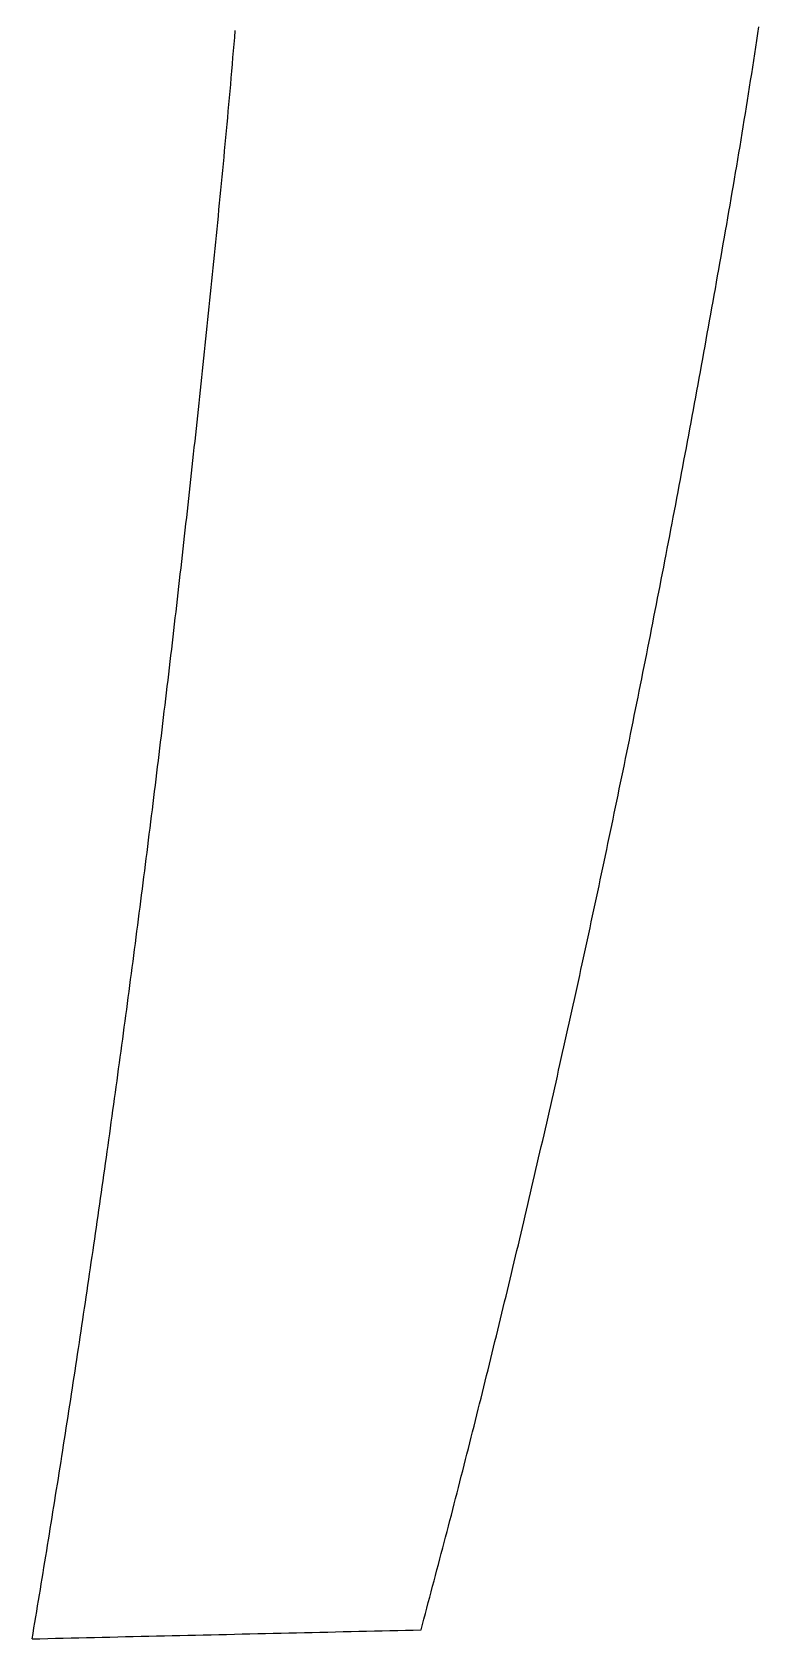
# Model space of a CAD drawing. Header units: inches. Extents: x 10 to 59099, y -255 to 18259.
# Drawn here: x 14391 to 17695, y -255 to 7049 of the extents above; entities that cross this region are included whole.
import ezdxf

# ---------------------------------------------------------------- set-up
doc = ezdxf.new("R2010")
doc.units = ezdxf.units.IN
doc.header["$MEASUREMENT"] = 0
doc.layers.add('VFDE_Folienkante 3dpoly', color=181, linetype='Continuous')

msp = doc.modelspace()

# ---------------------------------------------------------------- linework, layer by layer
at = {"layer": 'VFDE_Folienkante 3dpoly', "color": 2}
for p, q in [((15309.1, 6994.8, 11271.7), (15311.7, 7025.5, 11289.4)), ((15311.7, 7025.5, 11289.4), (15314.2, 7056.2, 11307.1)), ((17681, 6981.5, 11150.5), (17685.6, 7011.9, 11167.7)), ((17685.6, 7011.9, 11167.7), (17690.2, 7042.5, 11185)), ((17690.2, 7042.5, 11185), (17694.8, 7073, 11202.1)), ((15304, 6933.6, 11236), (15306.5, 6964.2, 11253.9)), ((15306.5, 6964.2, 11253.9), (15309.1, 6994.8, 11271.7)), ((17671.6, 6920.6, 11115.7), (17676.3, 6951, 11133.1)), ((17676.3, 6951, 11133.1), (17681, 6981.5, 11150.5)), ((15296.1, 6842.2, 11181.9), (15298.8, 6872.6, 11200)), ((15298.8, 6872.6, 11200), (15301.4, 6903.1, 11218)), ((15301.4, 6903.1, 11218), (15304, 6933.6, 11236)), ((17662.2, 6860, 11080.6), (17666.9, 6890.3, 11098.2)), ((17666.9, 6890.3, 11098.2), (17671.6, 6920.6, 11115.7)), ((15290.8, 6781.4, 11145.5), (15293.5, 6811.8, 11163.7)), ((15293.5, 6811.8, 11163.7), (15296.1, 6842.2, 11181.9)), ((17648, 6769.3, 11027.4), (17652.7, 6799.5, 11045.2)), ((17652.7, 6799.5, 11045.2), (17657.5, 6829.7, 11062.9)), ((17657.5, 6829.7, 11062.9), (17662.2, 6860, 11080.6)), ((15282.7, 6690.6, 11090.3), (15285.4, 6720.8, 11108.8)), ((15285.4, 6720.8, 11108.8), (15288.1, 6751.1, 11127.2)), ((15288.1, 6751.1, 11127.2), (15290.8, 6781.4, 11145.5)), ((17638.4, 6709.1, 10991.6), (17643.2, 6739.2, 11009.5)), ((17643.2, 6739.2, 11009.5), (17648, 6769.3, 11027.4)), ((15277.3, 6630.3, 11053.2), (15280, 6660.5, 11071.8)), ((15280, 6660.5, 11071.8), (15282.7, 6690.6, 11090.3)), ((17623.8, 6619.2, 10937.4), (17628.7, 6649.1, 10955.5)), ((17628.7, 6649.1, 10955.5), (17633.5, 6679.1, 10973.6)), ((17633.5, 6679.1, 10973.6), (17638.4, 6709.1, 10991.6)), ((15271.7, 6570.2, 11015.7), (15274.5, 6600.3, 11034.5)), ((15274.5, 6600.3, 11034.5), (15277.3, 6630.3, 11053.2)), ((17614, 6559.4, 10900.9), (17618.9, 6589.3, 10919.2)), ((17618.9, 6589.3, 10919.2), (17623.8, 6619.2, 10937.4)), ((15263.3, 6480.4, 10959), (15266.1, 6510.3, 10978)), ((15266.1, 6510.3, 10978), (15268.9, 6540.2, 10996.9)), ((15268.9, 6540.2, 10996.9), (15271.7, 6570.2, 11015.7)), ((17604.1, 6499.9, 10864.1), (17609.1, 6529.6, 10882.5)), ((17609.1, 6529.6, 10882.5), (17614, 6559.4, 10900.9)), ((15257.6, 6420.7, 10920.9), (15260.5, 6450.5, 10940)), ((15260.5, 6450.5, 10940), (15263.3, 6480.4, 10959)), ((17589.2, 6410.9, 10808.4), (17594.2, 6440.5, 10827)), ((17594.2, 6440.5, 10827), (17599.2, 6470.2, 10845.6)), ((17599.2, 6470.2, 10845.6), (17604.1, 6499.9, 10864.1)), ((15249, 6331.5, 10863.3), (15251.9, 6361.2, 10882.6)), ((15251.9, 6361.2, 10882.6), (15254.8, 6391, 10901.8)), ((15254.8, 6391, 10901.8), (15257.6, 6420.7, 10920.9)), ((17579.1, 6351.7, 10771), (17584.1, 6381.3, 10789.7)), ((17584.1, 6381.3, 10789.7), (17589.2, 6410.9, 10808.4)), ((15243.2, 6272.2, 10824.7), (15246.1, 6301.8, 10844)), ((15246.1, 6301.8, 10844), (15249, 6331.5, 10863.3)), ((17563.9, 6263.3, 10714.4), (17569, 6292.7, 10733.3)), ((17569, 6292.7, 10733.3), (17574.1, 6322.2, 10752.2)), ((17574.1, 6322.2, 10752.2), (17579.1, 6351.7, 10771)), ((15234.4, 6183.5, 10766.4), (15237.4, 6213, 10785.9)), ((15237.4, 6213, 10785.9), (15240.3, 6242.6, 10805.3)), ((15240.3, 6242.6, 10805.3), (15243.2, 6272.2, 10824.7)), ((17553.7, 6204.5, 10676.5), (17558.8, 6233.9, 10695.5)), ((17558.8, 6233.9, 10695.5), (17563.9, 6263.3, 10714.4)), ((15228.6, 6124.4, 10727.3), (15231.5, 6153.9, 10746.9)), ((15231.5, 6153.9, 10746.9), (15234.4, 6183.5, 10766.4)), ((17538.4, 6116.6, 10619.3), (17543.5, 6145.9, 10638.4)), ((17543.5, 6145.9, 10638.4), (17548.6, 6175.2, 10657.5)), ((17548.6, 6175.2, 10657.5), (17553.7, 6204.5, 10676.5)), ((15219.7, 6036.1, 10668.4), (15222.6, 6065.5, 10688.1)), ((15222.6, 6065.5, 10688.1), (15225.6, 6095, 10707.7)), ((15225.6, 6095, 10707.7), (15228.6, 6124.4, 10727.3)), ((17528.1, 6058.1, 10581), (17533.2, 6087.3, 10600.1)), ((17533.2, 6087.3, 10600.1), (17538.4, 6116.6, 10619.3)), ((15213.7, 5977.3, 10629), (15216.7, 6006.7, 10648.7)), ((15216.7, 6006.7, 10648.7), (15219.7, 6036.1, 10668.4)), ((17512.5, 5970.5, 10523.3), (17517.7, 5999.6, 10542.5)), ((17517.7, 5999.6, 10542.5), (17522.9, 6028.8, 10561.8)), ((17522.9, 6028.8, 10561.8), (17528.1, 6058.1, 10581)), ((15204.7, 5889.2, 10569.8), (15207.7, 5918.5, 10589.6)), ((15207.7, 5918.5, 10589.6), (15210.7, 5947.9, 10609.3)), ((15210.7, 5947.9, 10609.3), (15213.7, 5977.3, 10629)), ((17502.2, 5912.1, 10484.6), (17507.3, 5941.3, 10504)), ((17507.3, 5941.3, 10504), (17512.5, 5970.5, 10523.3)), ((15198.7, 5830.5, 10530.2), (15201.7, 5859.8, 10550)), ((15201.7, 5859.8, 10550), (15204.7, 5889.2, 10569.8)), ((17486.5, 5824.8, 10426.6), (17491.8, 5853.9, 10446)), ((17491.8, 5853.9, 10446), (17497, 5883, 10465.3)), ((17497, 5883, 10465.3), (17502.2, 5912.1, 10484.6)), ((15189.7, 5742.6, 10470.7), (15192.7, 5771.9, 10490.5)), ((15192.7, 5771.9, 10490.5), (15195.7, 5801.2, 10510.4)), ((15195.7, 5801.2, 10510.4), (15198.7, 5830.5, 10530.2)), ((17476.1, 5766.6, 10387.8), (17481.3, 5795.7, 10407.2)), ((17481.3, 5795.7, 10407.2), (17486.5, 5824.8, 10426.6)), ((15183.6, 5684.1, 10430.9), (15186.6, 5713.3, 10450.8)), ((15186.6, 5713.3, 10450.8), (15189.7, 5742.6, 10470.7)), ((17460.4, 5679.5, 10329.4), (17465.7, 5708.5, 10348.9)), ((17465.7, 5708.5, 10348.9), (17470.9, 5737.5, 10368.4)), ((17470.9, 5737.5, 10368.4), (17476.1, 5766.6, 10387.8)), ((15174.5, 5596.4, 10371), (15177.5, 5625.6, 10391)), ((15177.5, 5625.6, 10391), (15180.6, 5654.8, 10410.9)), ((15180.6, 5654.8, 10410.9), (15183.6, 5684.1, 10430.9)), ((17449.9, 5621.4, 10290.4), (17455.2, 5650.4, 10310)), ((17455.2, 5650.4, 10310), (17460.4, 5679.5, 10329.4)), ((15168.4, 5538, 10331), (15171.4, 5567.2, 10351)), ((15171.4, 5567.2, 10351), (15174.5, 5596.4, 10371)), ((17434.2, 5534.5, 10231.8), (17439.4, 5563.5, 10251.4)), ((17439.4, 5563.5, 10251.4), (17444.7, 5592.4, 10270.9)), ((17444.7, 5592.4, 10270.9), (17449.9, 5621.4, 10290.4)), ((15159.2, 5450.6, 10270.8), (15162.3, 5479.7, 10290.9)), ((15162.3, 5479.7, 10290.9), (15165.3, 5508.9, 10310.9)), ((15165.3, 5508.9, 10310.9), (15168.4, 5538, 10331)), ((17423.6, 5476.6, 10192.6), (17428.9, 5505.6, 10212.2)), ((17428.9, 5505.6, 10212.2), (17434.2, 5534.5, 10231.8)), ((15153, 5392.4, 10230.5), (15156.1, 5421.5, 10250.7)), ((15156.1, 5421.5, 10250.7), (15159.2, 5450.6, 10270.8)), ((17407.7, 5390, 10133.6), (17413, 5418.8, 10153.2)), ((17413, 5418.8, 10153.2), (17418.3, 5447.7, 10172.9)), ((17418.3, 5447.7, 10172.9), (17423.6, 5476.6, 10192.6)), ((15143.8, 5305.3, 10169.9), (15146.9, 5334.3, 10190.2)), ((15146.9, 5334.3, 10190.2), (15150, 5363.3, 10210.4)), ((15150, 5363.3, 10210.4), (15153, 5392.4, 10230.5)), ((17391.8, 5303.5, 10074.3), (17397.1, 5332.3, 10094.1)), ((17397.1, 5332.3, 10094.1), (17402.4, 5361.1, 10113.8)), ((17402.4, 5361.1, 10113.8), (17407.7, 5390, 10133.6)), ((15137.6, 5247.3, 10129.4), (15140.7, 5276.3, 10149.7)), ((15140.7, 5276.3, 10149.7), (15143.8, 5305.3, 10169.9)), ((17381.1, 5245.9, 10034.7), (17386.5, 5274.7, 10054.5)), ((17386.5, 5274.7, 10054.5), (17391.8, 5303.5, 10074.3)), ((15128.2, 5160.4, 10068.4), (15131.3, 5189.3, 10088.8)), ((15131.3, 5189.3, 10088.8), (15134.4, 5218.3, 10109.1)), ((15134.4, 5218.3, 10109.1), (15137.6, 5247.3, 10129.4)), ((17365.1, 5159.6, 9975.1), (17370.5, 5188.4, 9995)), ((17370.5, 5188.4, 9995), (17375.8, 5217.1, 10014.9)), ((17375.8, 5217.1, 10014.9), (17381.1, 5245.9, 10034.7)), ((15121.9, 5102.6, 10027.6), (15125.1, 5131.5, 10048.1)), ((15125.1, 5131.5, 10048.1), (15128.2, 5160.4, 10068.4)), ((17354.4, 5102.3, 9935.2), (17359.8, 5130.9, 9955.2)), ((17359.8, 5130.9, 9955.2), (17365.1, 5159.6, 9975.1)), ((15112.5, 5016, 9966.3), (15115.6, 5044.8, 9986.8)), ((15115.6, 5044.8, 9986.8), (15118.8, 5073.7, 10007.2)), ((15118.8, 5073.7, 10007.2), (15121.9, 5102.6, 10027.6)), ((17338.2, 5016.3, 9875.2), (17343.6, 5044.9, 9895.3)), ((17343.6, 5044.9, 9895.3), (17349, 5073.6, 9915.3)), ((17349, 5073.6, 9915.3), (17354.4, 5102.3, 9935.2)), ((15106.1, 4958.4, 9925.2), (15109.3, 4987.2, 9945.8)), ((15109.3, 4987.2, 9945.8), (15112.5, 5016, 9966.3)), ((17327.4, 4959.1, 9835.1), (17332.9, 4987.7, 9855.2)), ((17332.9, 4987.7, 9855.2), (17338.2, 5016.3, 9875.2)), ((15096.6, 4872.1, 9863.5), (15099.8, 4900.8, 9884.1)), ((15099.8, 4900.8, 9884.1), (15103, 4929.6, 9904.7)), ((15103, 4929.6, 9904.7), (15106.1, 4958.4, 9925.2)), ((17311.2, 4873.5, 9774.7), (17316.6, 4902, 9794.9)), ((17316.6, 4902, 9794.9), (17322, 4930.6, 9815)), ((17322, 4930.6, 9815), (17327.4, 4959.1, 9835.1)), ((15090.2, 4814.7, 9822.2), (15093.4, 4843.4, 9842.8)), ((15093.4, 4843.4, 9842.8), (15096.6, 4872.1, 9863.5)), ((17300.3, 4816.5, 9734.3), (17305.8, 4845, 9754.5)), ((17305.8, 4845, 9754.5), (17311.2, 4873.5, 9774.7)), ((15080.6, 4728.6, 9760), (15083.8, 4757.3, 9780.7)), ((15083.8, 4757.3, 9780.7), (15087, 4786, 9801.5)), ((15087, 4786, 9801.5), (15090.2, 4814.7, 9822.2)), ((17284, 4731.1, 9673.6), (17289.4, 4759.5, 9693.9)), ((17289.4, 4759.5, 9693.9), (17294.9, 4788, 9714.1)), ((17294.9, 4788, 9714.1), (17300.3, 4816.5, 9734.3)), ((15074.2, 4671.4, 9718.5), (15077.4, 4700, 9739.2)), ((15077.4, 4700, 9739.2), (15080.6, 4728.6, 9760)), ((17273.1, 4674.3, 9633), (17278.5, 4702.7, 9653.3)), ((17278.5, 4702.7, 9653.3), (17284, 4731.1, 9673.6)), ((15064.5, 4585.7, 9655.9), (15067.7, 4614.2, 9676.8)), ((15067.7, 4614.2, 9676.8), (15070.9, 4642.8, 9697.6)), ((15070.9, 4642.8, 9697.6), (15074.2, 4671.4, 9718.5)), ((17256.6, 4589.2, 9571.9), (17262.1, 4617.5, 9592.3)), ((17262.1, 4617.5, 9592.3), (17267.6, 4645.9, 9612.6)), ((17267.6, 4645.9, 9612.6), (17273.1, 4674.3, 9633)), ((15054.7, 4500.1, 9593.2), (15058, 4528.6, 9614.1)), ((15058, 4528.6, 9614.1), (15061.2, 4557.1, 9635.1)), ((15061.2, 4557.1, 9635.1), (15064.5, 4585.7, 9655.9)), ((17240.1, 4504.2, 9510.5), (17245.6, 4532.5, 9531)), ((17245.6, 4532.5, 9531), (17251.1, 4560.8, 9551.4)), ((17251.1, 4560.8, 9551.4), (17256.6, 4589.2, 9571.9)), ((15048.2, 4443.1, 9551.3), (15051.4, 4471.6, 9572.3)), ((15051.4, 4471.6, 9572.3), (15054.7, 4500.1, 9593.2)), ((17229.1, 4447.7, 9469.5), (17234.6, 4476, 9490)), ((17234.6, 4476, 9490), (17240.1, 4504.2, 9510.5)), ((15038.4, 4357.8, 9488.2), (15041.6, 4386.3, 9509.2)), ((15041.6, 4386.3, 9509.2), (15044.9, 4414.7, 9530.3)), ((15044.9, 4414.7, 9530.3), (15048.2, 4443.1, 9551.3)), ((17212.5, 4363.1, 9407.9), (17218, 4391.3, 9428.4)), ((17218, 4391.3, 9428.4), (17223.5, 4419.5, 9449)), ((17223.5, 4419.5, 9449), (17229.1, 4447.7, 9469.5)), ((15031.8, 4301.1, 9446), (15035.1, 4329.4, 9467.1)), ((15035.1, 4329.4, 9467.1), (15038.4, 4357.8, 9488.2)), ((17201.4, 4306.7, 9366.6), (17206.9, 4334.9, 9387.2)), ((17206.9, 4334.9, 9387.2), (17212.5, 4363.1, 9407.9)), ((15021.9, 4216.1, 9382.5), (15025.2, 4244.4, 9403.7)), ((15025.2, 4244.4, 9403.7), (15028.5, 4272.7, 9424.9)), ((15028.5, 4272.7, 9424.9), (15031.8, 4301.1, 9446)), ((17184.7, 4222.4, 9304.6), (17190.2, 4250.5, 9325.3)), ((17190.2, 4250.5, 9325.3), (17195.8, 4278.6, 9346)), ((17195.8, 4278.6, 9346), (17201.4, 4306.7, 9366.6)), ((15015.2, 4159.5, 9340.1), (15018.5, 4187.8, 9361.3)), ((15018.5, 4187.8, 9361.3), (15021.9, 4216.1, 9382.5)), ((17167.9, 4138.2, 9242.3), (17173.5, 4166.2, 9263.1)), ((17173.5, 4166.2, 9263.1), (17179.1, 4194.3, 9283.9)), ((17179.1, 4194.3, 9283.9), (17184.7, 4222.4, 9304.6)), ((15005.2, 4074.8, 9276.3), (15008.6, 4103, 9297.6)), ((15008.6, 4103, 9297.6), (15011.9, 4131.2, 9318.9)), ((15011.9, 4131.2, 9318.9), (15015.2, 4159.5, 9340.1)), ((17156.7, 4082.1, 9200.7), (17162.3, 4110.1, 9221.5)), ((17162.3, 4110.1, 9221.5), (17167.9, 4138.2, 9242.3)), ((14995.2, 3990.2, 9212.2), (14998.5, 4018.4, 9233.6)), ((14998.5, 4018.4, 9233.6), (15001.9, 4046.6, 9254.9)), ((15001.9, 4046.6, 9254.9), (15005.2, 4074.8, 9276.3)), ((17139.9, 3998.2, 9138.1), (17145.5, 4026.1, 9159)), ((17145.5, 4026.1, 9159), (17151.1, 4054.1, 9179.9)), ((17151.1, 4054.1, 9179.9), (17156.7, 4082.1, 9200.7)), ((14988.5, 3933.9, 9169.4), (14991.8, 3962.1, 9190.8)), ((14991.8, 3962.1, 9190.8), (14995.2, 3990.2, 9212.2)), ((17128.6, 3942.3, 9096.2), (17134.2, 3970.3, 9117.2)), ((17134.2, 3970.3, 9117.2), (17139.9, 3998.2, 9138.1)), ((14978.3, 3849.7, 9105), (14981.7, 3877.7, 9126.5)), ((14981.7, 3877.7, 9126.5), (14985.1, 3905.8, 9148)), ((14985.1, 3905.8, 9148), (14988.5, 3933.9, 9169.4)), ((17111.6, 3858.7, 9033.3), (17117.3, 3886.6, 9054.3)), ((17117.3, 3886.6, 9054.3), (17122.9, 3914.4, 9075.3)), ((17122.9, 3914.4, 9075.3), (17128.6, 3942.3, 9096.2)), ((14971.6, 3793.6, 9061.9), (14975, 3821.6, 9083.5)), ((14975, 3821.6, 9083.5), (14978.3, 3849.7, 9105)), ((17094.6, 3775.3, 8970.1), (17100.3, 3803.1, 8991.2)), ((17100.3, 3803.1, 8991.2), (17106, 3830.9, 9012.2)), ((17106, 3830.9, 9012.2), (17111.6, 3858.7, 9033.3)), ((14961.4, 3709.6, 8997.1), (14964.8, 3737.6, 9018.8)), ((14964.8, 3737.6, 9018.8), (14968.2, 3765.6, 9040.4)), ((14968.2, 3765.6, 9040.4), (14971.6, 3793.6, 9061.9)), ((17083.3, 3719.7, 8927.9), (17088.9, 3747.5, 8949)), ((17088.9, 3747.5, 8949), (17094.6, 3775.3, 8970.1)), ((14951.1, 3625.8, 8932.1), (14954.5, 3653.7, 8953.8)), ((14954.5, 3653.7, 8953.8), (14957.9, 3681.7, 8975.5)), ((14957.9, 3681.7, 8975.5), (14961.4, 3709.6, 8997.1)), ((17066.1, 3636.6, 8864.3), (17071.9, 3664.3, 8885.5)), ((17071.9, 3664.3, 8885.5), (17077.6, 3692, 8906.7)), ((17077.6, 3692, 8906.7), (17083.3, 3719.7, 8927.9)), ((14944.2, 3570.1, 8888.7), (14947.7, 3597.9, 8910.4)), ((14947.7, 3597.9, 8910.4), (14951.1, 3625.8, 8932.1)), ((17049, 3553.6, 8800.6), (17054.7, 3581.2, 8821.8)), ((17054.7, 3581.2, 8821.8), (17060.4, 3608.9, 8843.1)), ((17060.4, 3608.9, 8843.1), (17066.1, 3636.6, 8864.3)), ((14933.9, 3486.5, 8823.3), (14937.3, 3514.4, 8845.1)), ((14937.3, 3514.4, 8845.1), (14940.8, 3542.2, 8866.9)), ((14940.8, 3542.2, 8866.9), (14944.2, 3570.1, 8888.7)), ((17037.5, 3498.3, 8758), (17043.2, 3525.9, 8779.3)), ((17043.2, 3525.9, 8779.3), (17049, 3553.6, 8800.6)), ((14927, 3431, 8779.6), (14930.4, 3458.8, 8801.5)), ((14930.4, 3458.8, 8801.5), (14933.9, 3486.5, 8823.3)), ((17020.2, 3415.6, 8693.8), (17026, 3443.2, 8715.2)), ((17026, 3443.2, 8715.2), (17031.7, 3470.8, 8736.6)), ((17031.7, 3470.8, 8736.6), (17037.5, 3498.3, 8758)), ((14916.6, 3347.8, 8713.9), (14920, 3375.5, 8735.8)), ((14920, 3375.5, 8735.8), (14923.5, 3403.2, 8757.7)), ((14923.5, 3403.2, 8757.7), (14927, 3431, 8779.6)), ((17002.9, 3333.1, 8629.5), (17008.7, 3360.6, 8651)), ((17008.7, 3360.6, 8651), (17014.5, 3388.1, 8672.4)), ((17014.5, 3388.1, 8672.4), (17020.2, 3415.6, 8693.8)), ((14906.1, 3264.7, 8648), (14909.6, 3292.4, 8670)), ((14909.6, 3292.4, 8670), (14913.1, 3320.1, 8692)), ((14913.1, 3320.1, 8692), (14916.6, 3347.8, 8713.9)), ((16991.3, 3278.2, 8586.5), (16997.1, 3305.7, 8608.1)), ((16997.1, 3305.7, 8608.1), (17002.9, 3333.1, 8629.5)), ((14899.1, 3209.5, 8603.9), (14902.6, 3237.1, 8625.9)), ((14902.6, 3237.1, 8625.9), (14906.1, 3264.7, 8648)), ((16973.9, 3196, 8521.9), (16979.7, 3223.4, 8543.5)), ((16979.7, 3223.4, 8543.5), (16985.5, 3250.8, 8565)), ((16985.5, 3250.8, 8565), (16991.3, 3278.2, 8586.5)), ((14888.5, 3126.7, 8537.6), (14892.1, 3154.3, 8559.7)), ((14892.1, 3154.3, 8559.7), (14895.6, 3181.9, 8581.8)), ((14895.6, 3181.9, 8581.8), (14899.1, 3209.5, 8603.9)), ((16956.4, 3113.9, 8457), (16962.3, 3141.3, 8478.7)), ((16962.3, 3141.3, 8478.7), (16968.1, 3168.6, 8500.3)), ((16968.1, 3168.6, 8500.3), (16973.9, 3196, 8521.9)), ((14878, 3044.2, 8471.1), (14881.5, 3071.7, 8493.3)), ((14881.5, 3071.7, 8493.3), (14885, 3099.2, 8515.4)), ((14885, 3099.2, 8515.4), (14888.5, 3126.7, 8537.6)), ((16944.8, 3059.3, 8413.6), (16950.6, 3086.6, 8435.3)), ((16950.6, 3086.6, 8435.3), (16956.4, 3113.9, 8457)), ((14870.9, 2989.2, 8426.6), (14874.4, 3016.7, 8448.9)), ((14874.4, 3016.7, 8448.9), (14878, 3044.2, 8471.1)), ((16927.2, 2977.6, 8348.4), (16933.1, 3004.8, 8370.2)), ((16933.1, 3004.8, 8370.2), (16938.9, 3032.1, 8391.9)), ((16938.9, 3032.1, 8391.9), (16944.8, 3059.3, 8413.6)), ((14860.2, 2907, 8359.8), (14863.8, 2934.4, 8382.1)), ((14863.8, 2934.4, 8382.1), (14867.3, 2961.8, 8404.4)), ((14867.3, 2961.8, 8404.4), (14870.9, 2989.2, 8426.6)), ((16909.6, 2896, 8283), (16915.4, 2923.2, 8304.8)), ((16915.4, 2923.2, 8304.8), (16921.3, 2950.4, 8326.6)), ((16921.3, 2950.4, 8326.6), (16927.2, 2977.6, 8348.4)), ((14849.5, 2824.9, 8292.7), (14853.1, 2852.2, 8315.1)), ((14853.1, 2852.2, 8315.1), (14856.6, 2879.6, 8337.4)), ((14856.6, 2879.6, 8337.4), (14860.2, 2907, 8359.8)), ((16897.8, 2841.7, 8239.3), (16903.7, 2868.8, 8261.1)), ((16903.7, 2868.8, 8261.1), (16909.6, 2896, 8283)), ((14842.3, 2770.3, 8247.8), (14845.9, 2797.6, 8270.3)), ((14845.9, 2797.6, 8270.3), (14849.5, 2824.9, 8292.7)), ((16880.1, 2760.4, 8173.5), (16886, 2787.5, 8195.4)), ((16886, 2787.5, 8195.4), (16891.9, 2814.6, 8217.4)), ((16891.9, 2814.6, 8217.4), (16897.8, 2841.7, 8239.3)), ((14831.5, 2688.5, 8180.4), (14835.1, 2715.7, 8202.9)), ((14835.1, 2715.7, 8202.9), (14838.7, 2743, 8225.4)), ((14838.7, 2743, 8225.4), (14842.3, 2770.3, 8247.8)), ((16862.3, 2679.4, 8107.5), (16868.2, 2706.4, 8129.5)), ((16868.2, 2706.4, 8129.5), (16874.1, 2733.4, 8151.5)), ((16874.1, 2733.4, 8151.5), (16880.1, 2760.4, 8173.5)), ((14820.6, 2606.9, 8112.7), (14824.3, 2634.1, 8135.3)), ((14824.3, 2634.1, 8135.3), (14827.9, 2661.3, 8157.9)), ((14827.9, 2661.3, 8157.9), (14831.5, 2688.5, 8180.4)), ((16850.4, 2625.4, 8063.4), (16856.3, 2652.4, 8085.5)), ((16856.3, 2652.4, 8085.5), (16862.3, 2679.4, 8107.5)), ((14813.4, 2552.6, 8067.5), (14817, 2579.7, 8090.1)), ((14817, 2579.7, 8090.1), (14820.6, 2606.9, 8112.7)), ((16832.5, 2544.6, 7997.1), (16838.5, 2571.5, 8019.2)), ((16838.5, 2571.5, 8019.2), (16844.4, 2598.4, 8041.3)), ((16844.4, 2598.4, 8041.3), (16850.4, 2625.4, 8063.4)), ((14802.5, 2471.3, 7999.5), (14806.1, 2498.4, 8022.2)), ((14806.1, 2498.4, 8022.2), (14809.7, 2525.5, 8044.9)), ((14809.7, 2525.5, 8044.9), (14813.4, 2552.6, 8067.5)), ((16814.6, 2464, 7930.5), (16820.6, 2490.8, 7952.7)), ((16820.6, 2490.8, 7952.7), (16826.6, 2517.7, 7974.9)), ((16826.6, 2517.7, 7974.9), (16832.5, 2544.6, 7997.1)), ((14791.5, 2390.2, 7931.3), (14795.1, 2417.2, 7954.1)), ((14795.1, 2417.2, 7954.1), (14798.8, 2444.2, 7976.8)), ((14798.8, 2444.2, 7976.8), (14802.5, 2471.3, 7999.5)), ((16796.6, 2383.6, 7863.8), (16802.6, 2410.4, 7886.1)), ((16802.6, 2410.4, 7886.1), (16808.6, 2437.2, 7908.3)), ((16808.6, 2437.2, 7908.3), (16814.6, 2464, 7930.5)), ((14784.1, 2336.2, 7885.7), (14787.8, 2363.2, 7908.5)), ((14787.8, 2363.2, 7908.5), (14791.5, 2390.2, 7931.3)), ((16784.6, 2330.1, 7819.2), (16790.6, 2356.8, 7841.5)), ((16790.6, 2356.8, 7841.5), (16796.6, 2383.6, 7863.8)), ((14773.1, 2255.4, 7817.2), (14776.8, 2282.3, 7840)), ((14776.8, 2282.3, 7840), (14780.5, 2309.3, 7862.9)), ((14780.5, 2309.3, 7862.9), (14784.1, 2336.2, 7885.7)), ((16766.5, 2249.9, 7752.1), (16772.5, 2276.6, 7774.5)), ((16772.5, 2276.6, 7774.5), (16778.6, 2303.3, 7796.8)), ((16778.6, 2303.3, 7796.8), (16784.6, 2330.1, 7819.2)), ((14762, 2174.8, 7748.4), (14765.7, 2201.7, 7771.3)), ((14765.7, 2201.7, 7771.3), (14769.4, 2228.5, 7794.3)), ((14769.4, 2228.5, 7794.3), (14773.1, 2255.4, 7817.2)), ((16748.4, 2170, 7684.8), (16754.4, 2196.6, 7707.3)), ((16754.4, 2196.6, 7707.3), (16760.5, 2223.3, 7729.7)), ((16760.5, 2223.3, 7729.7), (16766.5, 2249.9, 7752.1)), ((14750.8, 2094.4, 7679.4), (14754.6, 2121.2, 7702.4)), ((14754.6, 2121.2, 7702.4), (14758.3, 2148, 7725.4)), ((14758.3, 2148, 7725.4), (14762, 2174.8, 7748.4)), ((16736.3, 2116.8, 7639.8), (16742.3, 2143.4, 7662.3)), ((16742.3, 2143.4, 7662.3), (16748.4, 2170, 7684.8)), ((14743.4, 2040.9, 7633.3), (14747.1, 2067.6, 7656.4)), ((14747.1, 2067.6, 7656.4), (14750.8, 2094.4, 7679.4)), ((16718, 2037.2, 7572.2), (16724.1, 2063.7, 7594.8)), ((16724.1, 2063.7, 7594.8), (16730.2, 2090.3, 7617.3)), ((16730.2, 2090.3, 7617.3), (16736.3, 2116.8, 7639.8)), ((14732.1, 1960.7, 7564), (14735.9, 1987.4, 7587.1)), ((14735.9, 1987.4, 7587.1), (14739.6, 2014.1, 7610.2)), ((14739.6, 2014.1, 7610.2), (14743.4, 2040.9, 7633.3)), ((16699.7, 1957.7, 7504.4), (16705.8, 1984.2, 7527)), ((16705.8, 1984.2, 7527), (16711.9, 2010.7, 7549.6)), ((16711.9, 2010.7, 7549.6), (16718, 2037.2, 7572.2)), ((14720.9, 1880.8, 7494.4), (14724.6, 1907.4, 7517.6)), ((14724.6, 1907.4, 7517.6), (14728.4, 1934.1, 7540.8)), ((14728.4, 1934.1, 7540.8), (14732.1, 1960.7, 7564)), ((16681.4, 1878.5, 7436.3), (16687.5, 1904.9, 7459)), ((16687.5, 1904.9, 7459), (16693.6, 1931.3, 7481.7)), ((16693.6, 1931.3, 7481.7), (16699.7, 1957.7, 7504.4)), ((14709.5, 1801, 7424.7), (14713.3, 1827.6, 7448)), ((14713.3, 1827.6, 7448), (14717.1, 1854.2, 7471.2)), ((14717.1, 1854.2, 7471.2), (14720.9, 1880.8, 7494.4)), ((16669.1, 1825.8, 7390.9), (16675.3, 1852.1, 7413.6)), ((16675.3, 1852.1, 7413.6), (16681.4, 1878.5, 7436.3)), ((14702, 1748, 7378.1), (14705.8, 1774.5, 7401.4)), ((14705.8, 1774.5, 7401.4), (14709.5, 1801, 7424.7)), ((16650.7, 1746.8, 7322.5), (16656.9, 1773.1, 7345.3)), ((16656.9, 1773.1, 7345.3), (16663, 1799.4, 7368.1)), ((16663, 1799.4, 7368.1), (16669.1, 1825.8, 7390.9)), ((14690.6, 1668.5, 7308), (14694.4, 1695, 7331.4)), ((14694.4, 1695, 7331.4), (14698.2, 1721.5, 7354.7)), ((14698.2, 1721.5, 7354.7), (14702, 1748, 7378.1)), ((16632.2, 1668.1, 7253.9), (16638.4, 1694.3, 7276.8)), ((16638.4, 1694.3, 7276.8), (16644.6, 1720.5, 7299.7)), ((16644.6, 1720.5, 7299.7), (16650.7, 1746.8, 7322.5)), ((14679.1, 1589.3, 7237.7), (14682.9, 1615.7, 7261.1)), ((14682.9, 1615.7, 7261.1), (14686.8, 1642.1, 7284.6)), ((14686.8, 1642.1, 7284.6), (14690.6, 1668.5, 7308)), ((16613.7, 1589.5, 7185.2), (16619.9, 1615.7, 7208.1)), ((16619.9, 1615.7, 7208.1), (16626.1, 1641.8, 7231)), ((16626.1, 1641.8, 7231), (16632.2, 1668.1, 7253.9)), ((14667.6, 1510.3, 7167.2), (14671.5, 1536.6, 7190.7)), ((14671.5, 1536.6, 7190.7), (14675.3, 1562.9, 7214.2)), ((14675.3, 1562.9, 7214.2), (14679.1, 1589.3, 7237.7)), ((16595.1, 1511.1, 7116.2), (16601.3, 1537.2, 7139.2)), ((16601.3, 1537.2, 7139.2), (16607.5, 1563.3, 7162.2)), ((16607.5, 1563.3, 7162.2), (16613.7, 1589.5, 7185.2)), ((14659.9, 1457.7, 7120.1), (14663.8, 1483.9, 7143.6)), ((14663.8, 1483.9, 7143.6), (14667.6, 1510.3, 7167.2)), ((16582.7, 1459, 7070.1), (16588.9, 1485, 7093.2)), ((16588.9, 1485, 7093.2), (16595.1, 1511.1, 7116.2)), ((14648.4, 1378.9, 7049.2), (14652.2, 1405.2, 7072.8)), ((14652.2, 1405.2, 7072.8), (14656.1, 1431.4, 7096.5)), ((14656.1, 1431.4, 7096.5), (14659.9, 1457.7, 7120.1)), ((16564, 1380.9, 7000.8), (16570.2, 1406.9, 7023.9)), ((16570.2, 1406.9, 7023.9), (16576.4, 1432.9, 7047)), ((16576.4, 1432.9, 7047), (16582.7, 1459, 7070.1)), ((14636.8, 1300.4, 6978.2), (14640.6, 1326.6, 7001.9)), ((14640.6, 1326.6, 7001.9), (14644.5, 1352.7, 7025.5)), ((14644.5, 1352.7, 7025.5), (14648.4, 1378.9, 7049.2)), ((16545.2, 1303.1, 6931.3), (16551.5, 1329, 6954.5)), ((16551.5, 1329, 6954.5), (16557.7, 1354.9, 6977.6)), ((16557.7, 1354.9, 6977.6), (16564, 1380.9, 7000.8)), ((14625.1, 1222, 6906.9), (14629, 1248.1, 6930.7)), ((14629, 1248.1, 6930.7), (14632.9, 1274.3, 6954.4)), ((14632.9, 1274.3, 6954.4), (14636.8, 1300.4, 6978.2)), ((16526.4, 1225.4, 6861.6), (16532.7, 1251.2, 6884.8)), ((16532.7, 1251.2, 6884.8), (16539, 1277.1, 6908.1)), ((16539, 1277.1, 6908.1), (16545.2, 1303.1, 6931.3)), ((14613.4, 1143.9, 6835.4), (14617.3, 1169.9, 6859.3)), ((14617.3, 1169.9, 6859.3), (14621.2, 1196, 6883.1)), ((14621.2, 1196, 6883.1), (14625.1, 1222, 6906.9)), ((16507.6, 1147.9, 6791.7), (16513.9, 1173.7, 6815)), ((16513.9, 1173.7, 6815), (16520.1, 1199.5, 6838.3)), ((16520.1, 1199.5, 6838.3), (16526.4, 1225.4, 6861.6)), ((14605.5, 1091.9, 6787.7), (14609.5, 1117.9, 6811.6)), ((14609.5, 1117.9, 6811.6), (14613.4, 1143.9, 6835.4)), ((16488.7, 1070.6, 6721.6), (16495, 1096.3, 6745)), ((16495, 1096.3, 6745), (16501.3, 1122.1, 6768.3)), ((16501.3, 1122.1, 6768.3), (16507.6, 1147.9, 6791.7)), ((14593.8, 1014, 6715.9), (14597.7, 1040, 6739.9)), ((14597.7, 1040, 6739.9), (14601.6, 1065.9, 6763.8)), ((14601.6, 1065.9, 6763.8), (14605.5, 1091.9, 6787.7)), ((16476, 1019.2, 6674.7), (16482.4, 1044.9, 6698.2)), ((16482.4, 1044.9, 6698.2), (16488.7, 1070.6, 6721.6)), ((14581.9, 936.4, 6643.9), (14585.9, 962.2, 6668)), ((14585.9, 962.2, 6668), (14589.8, 988.1, 6691.9)), ((14589.8, 988.1, 6691.9), (14593.8, 1014, 6715.9)), ((16457.1, 942.2, 6604.3), (16463.4, 967.8, 6627.8)), ((16463.4, 967.8, 6627.8), (16469.7, 993.5, 6651.3)), ((16469.7, 993.5, 6651.3), (16476, 1019.2, 6674.7)), ((14570, 858.9, 6571.8), (14574, 884.7, 6595.8)), ((14574, 884.7, 6595.8), (14578, 910.5, 6619.9)), ((14578, 910.5, 6619.9), (14581.9, 936.4, 6643.9)), ((16438, 865.4, 6533.7), (16444.4, 891, 6557.3)), ((16444.4, 891, 6557.3), (16450.7, 916.6, 6580.8)), ((16450.7, 916.6, 6580.8), (16457.1, 942.2, 6604.3)), ((14558.1, 781.6, 6499.4), (14562.1, 807.3, 6523.6)), ((14562.1, 807.3, 6523.6), (14566.1, 833.1, 6547.7)), ((14566.1, 833.1, 6547.7), (14570, 858.9, 6571.8)), ((16418.9, 788.8, 6462.9), (16425.3, 814.3, 6486.5)), ((16425.3, 814.3, 6486.5), (16431.7, 839.8, 6510.1)), ((16431.7, 839.8, 6510.1), (16438, 865.4, 6533.7)), ((14550.1, 730.2, 6451.1), (14554.1, 755.9, 6475.2)), ((14554.1, 755.9, 6475.2), (14558.1, 781.6, 6499.4)), ((16399.8, 712.4, 6391.9), (16406.2, 737.8, 6415.6)), ((16406.2, 737.8, 6415.6), (16412.6, 763.3, 6439.2)), ((16412.6, 763.3, 6439.2), (16418.9, 788.8, 6462.9)), ((14538.1, 653.2, 6378.3), (14542.1, 678.9, 6402.6)), ((14542.1, 678.9, 6402.6), (14546.1, 704.5, 6426.8)), ((14546.1, 704.5, 6426.8), (14550.1, 730.2, 6451.1)), ((16380.6, 636.2, 6320.7), (16387, 661.5, 6344.5)), ((16387, 661.5, 6344.5), (16393.4, 686.9, 6368.2)), ((16393.4, 686.9, 6368.2), (16399.8, 712.4, 6391.9)), ((14526.1, 576.5, 6305.4), (14530.1, 602, 6329.8)), ((14530.1, 602, 6329.8), (14534.1, 627.6, 6354.1)), ((14534.1, 627.6, 6354.1), (14538.1, 653.2, 6378.3)), ((16361.3, 560.1, 6249.3), (16367.8, 585.5, 6273.1)), ((16367.8, 585.5, 6273.1), (16374.2, 610.8, 6296.9)), ((16374.2, 610.8, 6296.9), (16380.6, 636.2, 6320.7)), ((14514, 499.9, 6232.3), (14518, 525.4, 6256.7)), ((14518, 525.4, 6256.7), (14522.1, 550.9, 6281.1)), ((14522.1, 550.9, 6281.1), (14526.1, 576.5, 6305.4)), ((16348.5, 509.6, 6201.6), (16354.9, 534.9, 6225.5)), ((16354.9, 534.9, 6225.5), (16361.3, 560.1, 6249.3)), ((14501.9, 423.6, 6158.9), (14505.9, 449.1, 6183.4)), ((14505.9, 449.1, 6183.4), (14510, 474.5, 6207.9)), ((14510, 474.5, 6207.9), (14514, 499.9, 6232.3)), ((16329.1, 433.9, 6129.8), (16335.6, 459.1, 6153.8)), ((16335.6, 459.1, 6153.8), (16342, 484.3, 6177.7)), ((16342, 484.3, 6177.7), (16348.5, 509.6, 6201.6)), ((14489.7, 347.6, 6085.3), (14493.7, 372.9, 6109.9)), ((14493.7, 372.9, 6109.9), (14497.8, 398.3, 6134.4)), ((14497.8, 398.3, 6134.4), (14501.9, 423.6, 6158.9)), ((16309.7, 358.5, 6057.9), (16316.2, 383.6, 6081.9)), ((16316.2, 383.6, 6081.9), (16322.6, 408.8, 6105.9)), ((16322.6, 408.8, 6105.9), (16329.1, 433.9, 6129.8)), ((14477.5, 271.7, 6011.5), (14481.5, 297, 6036.1)), ((14481.5, 297, 6036.1), (14485.6, 322.3, 6060.7)), ((14485.6, 322.3, 6060.7), (14489.7, 347.6, 6085.3)), ((16290.2, 283.3, 5985.7), (16296.7, 308.3, 6009.8)), ((16296.7, 308.3, 6009.8), (16303.2, 333.4, 6033.9)), ((16303.2, 333.4, 6033.9), (16309.7, 358.5, 6057.9)), ((14465.2, 196.1, 5937.5), (14469.3, 221.3, 5962.2)), ((14469.3, 221.3, 5962.2), (14473.4, 246.5, 5986.8)), ((14473.4, 246.5, 5986.8), (14477.5, 271.7, 6011.5)), ((16270.6, 208.3, 5913.4), (16277.1, 233.2, 5937.5)), ((16277.1, 233.2, 5937.5), (16283.6, 258.2, 5961.6)), ((16283.6, 258.2, 5961.6), (16290.2, 283.3, 5985.7)), ((14457, 145.8, 5888), (14461.1, 170.9, 5912.8)), ((14461.1, 170.9, 5912.8), (14465.2, 196.1, 5937.5)), ((16250.9, 133.4, 5840.8), (16257.5, 158.4, 5865)), ((16257.5, 158.4, 5865), (16264, 183.3, 5889.2)), ((16264, 183.3, 5889.2), (16270.6, 208.3, 5913.4)), ((14444.6, 70.4, 5813.7), (14448.8, 95.5, 5838.5)), ((14448.8, 95.5, 5838.5), (14452.9, 120.6, 5863.3)), ((14452.9, 120.6, 5863.3), (14457, 145.8, 5888)), ((16231.3, 58.8, 5768.1), (16237.8, 83.6, 5792.4)), ((16237.8, 83.6, 5792.4), (16244.4, 108.5, 5816.6)), ((16244.4, 108.5, 5816.6), (16250.9, 133.4, 5840.8)), ((14432.3, -4.8, 5739.2), (14436.4, 20.3, 5764.1)), ((14436.4, 20.3, 5764.1), (14440.5, 45.3, 5788.9)), ((14440.5, 45.3, 5788.9), (14444.6, 70.4, 5813.7)), ((16211.6, -15.8, 5695.3), (16218.2, 9.1, 5719.6)), ((16218.2, 9.1, 5719.6), (16224.7, 33.9, 5743.9)), ((16224.7, 33.9, 5743.9), (16231.3, 58.8, 5768.1)), ((14419.9, -79.9, 5664.7), (14424, -54.8, 5689.5)), ((14424, -54.8, 5689.5), (14428.1, -29.8, 5714.4)), ((14428.1, -29.8, 5714.4), (14432.3, -4.8, 5739.2)), ((16191.9, -90.2, 5622.4), (16198.5, -65.4, 5646.7)), ((16198.5, -65.4, 5646.7), (16205, -40.6, 5671)), ((16205, -40.6, 5671), (16211.6, -15.8, 5695.3)), ((14407.4, -154.8, 5590), (14411.6, -129.9, 5614.9)), ((14411.6, -129.9, 5614.9), (14415.7, -104.9, 5639.8)), ((14415.7, -104.9, 5639.8), (14419.9, -79.9, 5664.7)), ((16172.2, -164.6, 5549.4), (16178.8, -139.8, 5573.8)), ((16178.8, -139.8, 5573.8), (16185.3, -115, 5598.1)), ((16185.3, -115, 5598.1), (16191.9, -90.2, 5622.4)), ((14395, -229.8, 5515.3), (14399.1, -204.8, 5540.2)), ((14399.1, -204.8, 5540.2), (14403.3, -179.8, 5565.1)), ((14403.3, -179.8, 5565.1), (14407.4, -154.8, 5590)), ((16159.1, -214.2, 5500.7), (16165.7, -189.4, 5525.1)), ((16165.7, -189.4, 5525.1), (16172.2, -164.6, 5549.4)), ((14390.8, -254.8, 5490.4), (14395, -229.8, 5515.3))]:
    msp.add_line(p, q, dxfattribs=at)
at = {"layer": 'VFDE_Folienkante 3dpoly'}
for p, q in [((15911.5, -219.6, 5499), (15946.9, -218.8, 5499.3)), ((15946.9, -218.8, 5499.3), (15982.3, -218, 5499.5)), ((15982.3, -218, 5499.5), (16017.6, -217.2, 5499.8)), ((16017.6, -217.2, 5499.8), (16053, -216.5, 5500)), ((16053, -216.5, 5500), (16088.4, -215.7, 5500.2)), ((16088.4, -215.7, 5500.2), (16123.7, -214.9, 5500.5)), ((16123.7, -214.9, 5500.5), (16159.1, -214.2, 5500.7)), ((14390.8, -254.8, 5490.4), (14426.2, -253.9, 5490.6)), ((14426.2, -253.9, 5490.6), (14461.5, -253.1, 5490.7)), ((14461.5, -253.1, 5490.7), (14496.9, -252.2, 5490.9)), ((14496.9, -252.2, 5490.9), (14532.3, -251.4, 5491.1)), ((14532.3, -251.4, 5491.1), (14567.6, -250.5, 5491.2)), ((14567.6, -250.5, 5491.2), (14603, -249.7, 5491.4)), ((14603, -249.7, 5491.4), (14638.4, -248.8, 5491.6)), ((14638.4, -248.8, 5491.6), (14673.7, -248, 5491.8)), ((14673.7, -248, 5491.8), (14709.1, -247.2, 5492)), ((14709.1, -247.2, 5492), (14744.5, -246.3, 5492.2)), ((14744.5, -246.3, 5492.2), (14779.8, -245.5, 5492.4)), ((14779.8, -245.5, 5492.4), (14815.2, -244.7, 5492.6)), ((14815.2, -244.7, 5492.6), (14850.6, -243.9, 5492.8)), ((14850.6, -243.9, 5492.8), (14885.9, -243.1, 5493)), ((14885.9, -243.1, 5493), (14921.3, -242.3, 5493.2)), ((14921.3, -242.3, 5493.2), (14956.6, -241.5, 5493.4)), ((14956.6, -241.5, 5493.4), (14992, -240.7, 5493.6)), ((14992, -240.7, 5493.6), (15027.4, -239.8, 5493.8)), ((15027.4, -239.8, 5493.8), (15062.7, -239, 5494)), ((15062.7, -239, 5494), (15098.1, -238.2, 5494.2)), ((15098.1, -238.2, 5494.2), (15133.5, -237.4, 5494.5)), ((15133.5, -237.4, 5494.5), (15168.8, -236.6, 5494.7)), ((15168.8, -236.6, 5494.7), (15204.2, -235.8, 5494.9)), ((15204.2, -235.8, 5494.9), (15239.6, -235, 5495.1)), ((15239.6, -235, 5495.1), (15274.9, -234.2, 5495.3)), ((15274.9, -234.2, 5495.3), (15310.3, -233.4, 5495.5)), ((15310.3, -233.4, 5495.5), (15345.7, -232.6, 5495.7)), ((15345.7, -232.6, 5495.7), (15381, -231.7, 5495.9)), ((15381, -231.7, 5495.9), (15416.4, -230.9, 5496.1)), ((15416.4, -230.9, 5496.1), (15451.8, -230.1, 5496.3)), ((15451.8, -230.1, 5496.3), (15487.1, -229.3, 5496.5)), ((15487.1, -229.3, 5496.5), (15522.5, -228.5, 5496.7)), ((15522.5, -228.5, 5496.7), (15557.9, -227.6, 5496.9)), ((15557.9, -227.6, 5496.9), (15593.2, -226.8, 5497.1)), ((15593.2, -226.8, 5497.1), (15628.6, -226, 5497.3)), ((15628.6, -226, 5497.3), (15664, -225.2, 5497.5)), ((15664, -225.2, 5497.5), (15699.3, -224.4, 5497.7)), ((15699.3, -224.4, 5497.7), (15734.7, -223.6, 5497.9)), ((15734.7, -223.6, 5497.9), (15770.1, -222.8, 5498.1)), ((15770.1, -222.8, 5498.1), (15805.4, -222, 5498.4)), ((15805.4, -222, 5498.4), (15840.8, -221.2, 5498.6)), ((15840.8, -221.2, 5498.6), (15876.2, -220.4, 5498.8)), ((15876.2, -220.4, 5498.8), (15911.5, -219.6, 5499))]:
    msp.add_line(p, q, dxfattribs=at)

doc.saveas('drawing.dxf')
